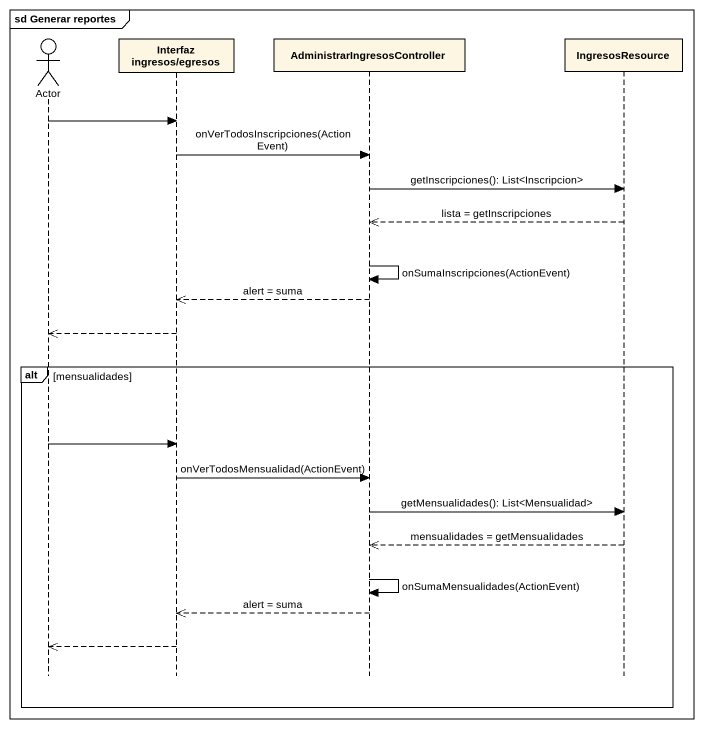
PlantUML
@startuml
mainframe sd Generar reportes
hide footbox
actor "Actor" as Actor_
participant "Interfaz ingresos/egresos" as Interfaz_ingresos_egresos
participant "AdministrarIngresosController" as AdministrarIngresosControlle
participant IngresosResource

Actor_ -> Interfaz_ingresos_egresos
Interfaz_ingresos_egresos -> AdministrarIngresosControlle : onVerTodosInscripciones(ActionEvent)
AdministrarIngresosControlle -> IngresosResource : getInscripciones(): List<Inscripcion>
IngresosResource -->> AdministrarIngresosControlle : lista = getInscripciones
AdministrarIngresosControlle -> AdministrarIngresosControlle : onSumaInscripciones(ActionEvent)
AdministrarIngresosControlle -->> Interfaz_ingresos_egresos : alert = suma
Interfaz_ingresos_egresos -->> Actor_
alt mensualidades
  Actor_ -> Interfaz_ingresos_egresos
  Interfaz_ingresos_egresos -> AdministrarIngresosControlle : onVerTodosMensualidad(ActionEvent)
  AdministrarIngresosControlle -> IngresosResource : getMensualidades(): List<Mensualidad>
  IngresosResource -->> AdministrarIngresosControlle : mensualidades = getMensualidades
  AdministrarIngresosControlle -> AdministrarIngresosControlle : onSumaMensualidades(ActionEvent)
  AdministrarIngresosControlle -->> Interfaz_ingresos_egresos : alert = suma
  Interfaz_ingresos_egresos -->> Actor_
end
@enduml
